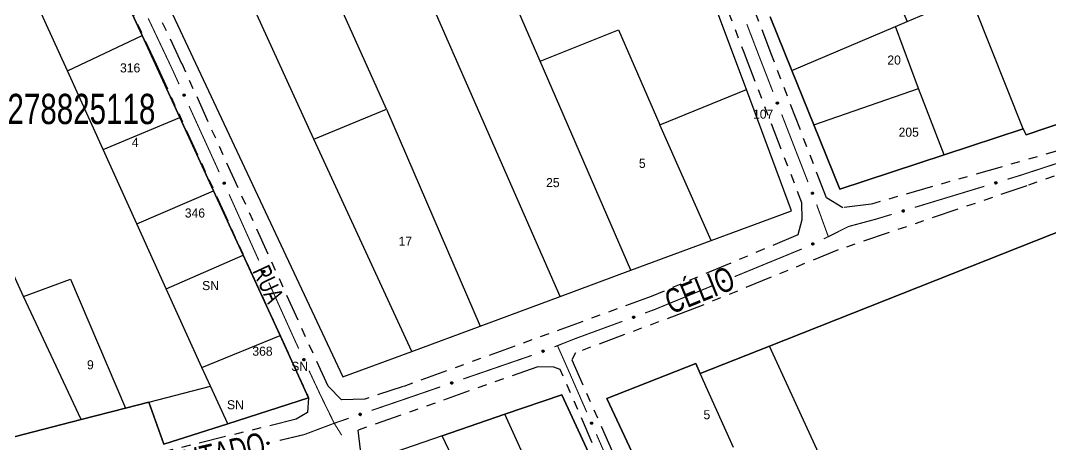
# Model space of a CAD drawing. Extents: x 204373 to 205952, y 4873300 to 4875179.
# Drawn here: x 204728.3 to 204898.6, y 4874352.7 to 4874422.8 of the extents above; entities that cross this region are included whole.
import ezdxf
from ezdxf.enums import TextEntityAlignment as Align

# ---------------------------------------------------------------- set-up
doc = ezdxf.new("R2010")
doc.units = 0
doc.header["$LTSCALE"] = 1.5
doc.header["$MEASUREMENT"] = 0
doc.linetypes.add('TRACO_25', pattern=[8, 3, -1, 1, -1, 1, -1])
for name, color, linetype in [('CD_MALHA_LOTES', 7, 'CONTINUOUS'), ('CD_TXT_QUADRA', 255, 'CONTINUOUS'), ('RU-QUADRA', 220, 'CONTINUOUS'), ('SV-EIXO-RUA-N-PAV', 6, 'CONTINUOUS'), ('SV-RUA-NAO-PAV', 7, 'CONTINUOUS'), ('SV-TXT-RUA-N-PAV', 7, 'CONTINUOUS'), ('SV-TXT-RUA-PAV', 7, 'CONTINUOUS'), ('Th_NmrPort', 1, 'CONTINUOUS')]:
    doc.layers.add(name, color=color, linetype=linetype)
doc.styles.add('ARIAL', font='ARIAL.SHX')

msp = doc.modelspace()

# ---------------------------------------------------------------- linework, layer by layer
at = {"layer": 'CD_MALHA_LOTES', "linetype": 'Continuous', "flags": 128}
for points in [[(204740.129877, 4874452.119705), (204781.561484, 4874363.86872)], [(204776.782794, 4874403.150688), (204754.425269, 4874452.119473)], [(204788.786408, 4874408.100045), (204769.025686, 4874452.119236)], [(204817.540698, 4874377.160938), (204787.165067, 4874446.358008)], [(204848.335052, 4874411.362399), (204837.641045, 4874439.892407)], [(204743.500832, 4874430.970387), (204748.41312, 4874420.28186)], [(204871.195434, 4874431.138208), (204874.895635, 4874422.609763)], [(204814.20862, 4874416.055558), (204808.807427, 4874428.508168)], [(204874.895635, 4874422.609763), (204885.401565, 4874427.063143)], [(204728.783272, 4874377.177475), (204706.063629, 4874426.941995)], [(204736.032245, 4874414.440267), (204731.155675, 4874425.188142)], [(204894.089378, 4874404.876676), (204886.080742, 4874424.912414)], [(204855.83997, 4874414.535802), (204852.25956, 4874423.382057)], [(204872.99429, 4874421.803797), (204874.895635, 4874422.609763)], [(204736.032245, 4874414.440267), (204748.41312, 4874420.28186)], [(204748.41312, 4874420.28186), (204754.628625, 4874406.757695)], [(204814.20862, 4874416.055558), (204827.186594, 4874421.212998)], [(204827.186594, 4874421.212998), (204834.013294, 4874405.540033)], [(204855.83997, 4874414.535802), (204872.99429, 4874421.803797)], [(204876.798649, 4874411.555255), (204872.99429, 4874421.803797)], [(204829.185018, 4874381.501657), (204814.20862, 4874416.055558)], [(204741.924369, 4874401.454129), (204736.032245, 4874414.440267)], [(204859.482713, 4874405.535538), (204855.83997, 4874414.535802)], [(204834.013294, 4874405.540033), (204848.335052, 4874411.362399)], [(204842.516732, 4874386.437815), (204855.7734, 4874391.346186), (204848.335052, 4874411.362399)], [(204859.482713, 4874405.535538), (204876.798649, 4874411.555255)], [(204881.02336, 4874400.582336), (204876.798649, 4874411.555255)], [(204911.836672, 4874409.740351), (204894.570462, 4874403.857909)], [(204741.924369, 4874401.454129), (204754.628625, 4874406.757695)], [(204754.628625, 4874406.757695), (204760.202372, 4874394.629917)], [(204776.782794, 4874403.150688), (204788.786408, 4874408.100045)], [(204788.786408, 4874408.100045), (204804.293952, 4874372.285571)], [(204842.516732, 4874386.437815), (204834.013294, 4874405.540033)], [(204863.781079, 4874394.915405), (204859.482713, 4874405.535538)], [(204894.089378, 4874404.876676), (204881.02336, 4874400.582336)], [(204894.570462, 4874403.857909), (204894.089378, 4874404.876676)], [(204792.969872, 4874368.092753), (204776.782794, 4874403.150688)], [(204747.506498, 4874389.151213), (204741.924369, 4874401.454129)], [(204881.02336, 4874400.582336), (204863.781079, 4874394.915405)], [(204747.506498, 4874389.151213), (204760.202372, 4874394.629917)], [(204760.202372, 4874394.629917), (204765.088119, 4874383.999138)], [(204852.154357, 4874368.965647), (204909.930674, 4874391.818967)], [(204752.369539, 4874378.433155), (204747.506498, 4874389.151213)], [(204829.185018, 4874381.501657), (204842.516732, 4874386.437815)], [(204752.369539, 4874378.433155), (204765.088119, 4874383.999138)], [(204765.088119, 4874383.999138), (204771.190551, 4874370.721007)], [(204817.540698, 4874377.160938), (204829.185018, 4874381.501657)], [(204728.783272, 4874377.177475), (204736.551226, 4874380.002186)], [(204736.551226, 4874380.002186), (204745.608308, 4874358.702531)], [(204758.263029, 4874365.444006), (204752.369539, 4874378.433155)], [(204738.274321, 4874356.814539), (204728.783272, 4874377.177475)], [(204804.293952, 4874372.285571), (204817.540698, 4874377.160938)], [(204792.969872, 4874368.092753), (204804.293952, 4874372.285571)], [(204758.263029, 4874365.444006), (204771.190551, 4874370.721007)], [(204771.190551, 4874370.721007), (204775.92418, 4874360.421219)], [(204781.561484, 4874363.86872), (204792.969872, 4874368.092753)], [(204840.69587, 4874364.433263), (204852.154357, 4874368.965647)], [(204879.034994, 4874310.424838), (204852.154357, 4874368.965647)], [(204825.246844, 4874360.331828), (204839.962938, 4874366.065802)], [(204839.962938, 4874366.065802), (204840.69587, 4874364.433263)], [(204759.67838, 4874362.324597), (204758.263029, 4874365.444006)], [(204846.19411, 4874352.186444), (204840.69587, 4874364.433263)], [(204749.479307, 4874359.699045), (204759.67838, 4874362.324597)], [(204762.534836, 4874356.125549), (204759.67838, 4874362.324597)], [(204808.360594, 4874357.7035), (204817.772564, 4874360.935688)], [(204817.772564, 4874360.935688), (204827.356145, 4874340.310845)], [(204749.479307, 4874359.699045), (204745.608308, 4874358.702531)], [(204751.96944, 4874352.73588), (204749.479307, 4874359.699045)], [(204775.92418, 4874360.421219), (204762.534836, 4874356.125549)], [(204832.279697, 4874345.247345), (204825.246844, 4874360.331828)], [(204745.608308, 4874358.702531), (204738.274321, 4874356.814539)], [(204798.013199, 4874354.150075), (204808.360594, 4874357.7035)], [(204818.161838, 4874336.106426), (204808.360594, 4874357.7035)], [(204738.274321, 4874356.814539), (204725.724722, 4874353.583889)], [(204762.534836, 4874356.125549), (204751.96944, 4874352.73588)], [(204798.013199, 4874354.150075), (204786.966645, 4874350.356549)], [(204802.926351, 4874343.860157), (204798.013199, 4874354.150075)]]:
    msp.add_lwpolyline(points, dxfattribs=at)
at = {"layer": 'RU-QUADRA', "linetype": 'Continuous', "flags": 128}
for points in [[(204740.129877, 4874452.119705), (204781.561484, 4874363.86872), (204792.969872, 4874368.092753), (204804.293952, 4874372.285571), (204817.531147, 4874377.186732), (204829.185018, 4874381.501657), (204842.516732, 4874386.437815), (204855.7734, 4874391.346186), (204848.335052, 4874411.362399), (204837.641045, 4874439.892407)], [(204725.724722, 4874353.583889), (204738.274321, 4874356.814539), (204745.608308, 4874358.702531), (204749.479307, 4874359.699045), (204751.96944, 4874352.73588), (204762.534836, 4874356.125549), (204775.92418, 4874360.421219), (204771.190551, 4874370.721007), (204765.088119, 4874383.999138), (204760.202372, 4874394.629917), (204754.628625, 4874406.757695), (204748.41312, 4874420.28186), (204743.500832, 4874430.970387)], [(204852.25956, 4874423.382057), (204855.83997, 4874414.535802), (204859.482713, 4874405.535538), (204863.781079, 4874394.915405), (204881.02336, 4874400.582336), (204894.089378, 4874404.876676), (204894.570462, 4874403.857909), (204911.836672, 4874409.740351), (204918.13839, 4874411.88729), (204929.960509, 4874415.914979), (204953.545714, 4874423.950246)], [(204909.930674, 4874391.818967), (204852.154357, 4874368.965647), (204840.69587, 4874364.433263), (204839.962938, 4874366.065802), (204825.246844, 4874360.331828), (204832.279697, 4874345.247345), (204838.136407, 4874332.685522), (204847.146571, 4874313.359984), (204854.540682, 4874297.500652), (204856.899704, 4874292.485331), (204861.153869, 4874283.316293), (204863.683701, 4874277.890159), (204865.237142, 4874274.558245), (204872.744639, 4874258.455716), (204881.989982, 4874238.625752), (204887.752988, 4874251.036678), (204892.048676, 4874260.287663), (204899.258191, 4874275.81372)], [(204877.920622, 4874231.490946), (204866.926493, 4874255.151429), (204862.119293, 4874265.497013), (204857.489181, 4874275.461485), (204853.200532, 4874284.691095), (204848.782054, 4874294.20011), (204844.669593, 4874303.050543), (204840.54853, 4874311.919491), (204836.044653, 4874321.612293), (204832.142927, 4874330.009203), (204827.356145, 4874340.310845), (204817.772564, 4874360.935688), (204808.360594, 4874357.7035), (204798.013199, 4874354.150075), (204786.966645, 4874350.356549), (204792.219738, 4874339.039263), (204797.192421, 4874328.326094), (204801.338304, 4874319.317756), (204809.362817, 4874302.106142), (204816.283763, 4874287.195629), (204819.741048, 4874279.747238), (204826.446927, 4874265.300066), (204833.608782, 4874249.870536), (204851.173366, 4874212.029323)]]:
    msp.add_lwpolyline(points, dxfattribs=at)
at = {"layer": 'SV-EIXO-RUA-N-PAV', "const_width": 0.18}
for points in [[(204749.390577, 4874423.125656), (204753.242615, 4874414.991665)], [(204848.386222, 4874422.192154), (204850.174752, 4874417.522983)], [(204850.174752, 4874417.522983), (204850.359373, 4874417.041007)], [(204850.359373, 4874417.041007), (204852.706732, 4874410.996958)], [(204753.242615, 4874414.991665), (204753.275155, 4874414.922954)], [(204753.275155, 4874414.922954), (204754.489064, 4874412.262871)], [(204756.149695, 4874408.623873), (204760.716427, 4874398.616628)], [(204854.154853, 4874407.268292), (204856.327034, 4874401.675294)], [(204856.327034, 4874401.675294), (204856.629432, 4874400.896672)], [(204856.629432, 4874400.896672), (204858.505891, 4874396.084894)], [(204893.5471, 4874397.162304), (204901.964594, 4874399.910874)], [(204760.716427, 4874398.616628), (204760.748251, 4874398.546892)], [(204760.748251, 4874398.546892), (204761.126445, 4874397.704551)], [(204891.494232, 4874396.539979), (204893.408218, 4874397.120203)], [(204893.408218, 4874397.120203), (204893.5471, 4874397.162304)], [(204876.182349, 4874391.898187), (204887.666262, 4874395.379531)], [(204762.764806, 4874394.055473), (204767.270301, 4874384.020508)], [(204859.938579, 4874392.350481), (204861.646395, 4874387.651187)], [(204865.233183, 4874388.738329), (204869.480706, 4874389.876841)], [(204869.480706, 4874389.876841), (204869.77277, 4874389.955126)], [(204869.77277, 4874389.955126), (204872.354378, 4874390.737739)], [(204861.863593, 4874387.053534), (204864.694255, 4874388.468865)], [(204864.694255, 4874388.468865), (204865.233183, 4874388.738329)], [(204861.106727, 4874386.70033), (204861.863593, 4874387.053534)], [(204861.646395, 4874387.651187), (204861.863593, 4874387.053534)], [(204846.37972, 4874380.454182), (204857.478492, 4874385.016775)], [(204767.270301, 4874384.020508), (204767.277093, 4874384.005381)], [(204767.277093, 4874384.005381), (204767.682126, 4874383.109245)], [(204769.329576, 4874379.464262), (204773.448202, 4874370.351802)], [(204833.175278, 4874375.02597), (204842.680129, 4874378.933318)], [(204831.557205, 4874374.432868), (204832.496117, 4874374.777025)], [(204832.496117, 4874374.777025), (204833.175278, 4874375.02597)], [(204820.024516, 4874370.205584), (204827.801555, 4874373.056242)], [(204773.448202, 4874370.351802), (204773.751977, 4874369.679699)], [(204773.751977, 4874369.679699), (204774.286991, 4874368.536238)], [(204816.566368, 4874368.843013), (204817.076125, 4874369.035587)], [(204817.076125, 4874369.035587), (204819.3581, 4874369.941133)], [(204817.076125, 4874369.035587), (204818.295607, 4874366.294627)], [(204819.3581, 4874369.941133), (204820.024516, 4874370.205584)], [(204801.476303, 4874363.528214), (204812.824048, 4874367.430606)], [(204818.295607, 4874366.294627), (204818.698245, 4874365.389643)], [(204775.982171, 4874364.913206), (204777.677351, 4874361.290173)], [(204818.698245, 4874365.389643), (204821.909918, 4874358.052269)], [(204792.178599, 4874360.330813), (204797.693721, 4874362.227416)], [(204777.677351, 4874361.290173), (204777.879716, 4874360.857668)], [(204777.879716, 4874360.857668), (204779.86626, 4874356.794837)], [(204786.342533, 4874358.33506), (204792.019754, 4874360.276493)], [(204792.019754, 4874360.276493), (204792.178599, 4874360.330813)], [(204775.190249, 4874354.340431), (204779.725567, 4874356.051872)], [(204779.725567, 4874356.051872), (204780.151034, 4874356.212425)], [(204779.86626, 4874356.794837), (204780.151034, 4874356.212425)], [(204780.151034, 4874356.212425), (204782.558041, 4874357.039834)], [(204780.151034, 4874356.212425), (204781.39975, 4874354.219645)], [(204771.149077, 4874353.385295), (204775.041826, 4874354.305351)], [(204775.041826, 4874354.305351), (204775.190249, 4874354.340431)], [(204823.513852, 4874354.387928), (204825.51877, 4874349.807502)]]:
    msp.add_lwpolyline(points, dxfattribs=at)
at = {"layer": 'SV-EIXO-RUA-N-PAV'}
for points in [[(204755.359875, 4874410.619786), (204755.405933, 4874410.603332), (204755.442152, 4874410.579773), (204755.466706, 4874410.551428), (204755.481872, 4874410.520723), (204755.49385, 4874410.487563), (204755.49855, 4874410.451467), (204755.494892, 4874410.410248), (204755.478711, 4874410.36393), (204755.452138, 4874410.328413), (204755.425637, 4874410.302854), (204755.39453, 4874410.285196), (204755.362122, 4874410.2741), (204755.324465, 4874410.270458), (204755.28273, 4874410.274573), (204755.23655, 4874410.291971), (204755.201199, 4874410.315311), (204755.17817, 4874410.343351), (204755.160616, 4874410.374736), (204755.148794, 4874410.408736), (204755.144384, 4874410.444196), (204755.148603, 4874410.486209), (204755.166379, 4874410.531562), (204755.189256, 4874410.567086), (204755.216965, 4874410.590503), (204755.248252, 4874410.607089), (204755.281365, 4874410.619507), (204755.317454, 4874410.625742), (204755.359875, 4874410.619786)], [(204853.481389, 4874409.306412), (204853.526422, 4874409.28733), (204853.561223, 4874409.261723), (204853.584102, 4874409.23201), (204853.597473, 4874409.200482), (204853.60752, 4874409.166687), (204853.610131, 4874409.130379), (204853.604104, 4874409.08944), (204853.58528, 4874409.044132), (204853.556704, 4874409.010205), (204853.528774, 4874408.986216), (204853.496701, 4874408.970381), (204853.463707, 4874408.961171), (204853.425903, 4874408.959706), (204853.384475, 4874408.966219), (204853.339374, 4874408.98625), (204853.305428, 4874409.011589), (204853.284053, 4874409.04091), (204853.268337, 4874409.073254), (204853.258494, 4874409.10788), (204853.256136, 4874409.143535), (204853.262769, 4874409.185235), (204853.283129, 4874409.229488), (204853.308016, 4874409.263633), (204853.337028, 4874409.285414), (204853.36922, 4874409.30017), (204853.402994, 4874409.310658), (204853.439382, 4874409.314803), (204853.481389, 4874409.306412)], [(204761.987198, 4874396.056176), (204762.033155, 4874396.039441), (204762.06923, 4874396.01566), (204762.093609, 4874395.987166), (204762.108587, 4874395.956369), (204762.120362, 4874395.923137), (204762.124842, 4874395.887012), (204762.120932, 4874395.845817), (204762.104468, 4874395.799599), (204762.077678, 4874395.764244), (204762.051022, 4874395.738848), (204762.019808, 4874395.721381), (204761.987333, 4874395.710483), (204761.949655, 4874395.707071), (204761.907946, 4874395.711441), (204761.861872, 4874395.729121), (204761.826665, 4874395.752677), (204761.803807, 4874395.780857), (204761.786446, 4874395.812348), (204761.774831, 4874395.84642), (204761.770639, 4874395.881906), (204761.775114, 4874395.923893), (204761.793166, 4874395.969136), (204761.81626, 4874396.004519), (204761.844111, 4874396.027766), (204761.8755, 4874396.044161), (204761.908688, 4874396.056376), (204761.944814, 4874396.062391), (204761.987198, 4874396.056176)], [(204889.41081, 4874396.023418), (204889.43326, 4874396.066869), (204889.461439, 4874396.099623), (204889.492805, 4874396.120177), (204889.525259, 4874396.131112), (204889.55972, 4874396.13856), (204889.596121, 4874396.138404), (204889.636483, 4874396.129281), (204889.680229, 4874396.107067), (204889.711885, 4874396.075994), (204889.733681, 4874396.046322), (204889.747032, 4874396.013138), (204889.753707, 4874395.979539), (204889.752294, 4874395.941733), (204889.74265, 4874395.90092), (204889.719248, 4874395.857472), (204889.691401, 4874395.825551), (204889.66054, 4874395.806467), (204889.627095, 4874395.793256), (204889.591821, 4874395.786074), (204889.55609, 4874395.786433), (204889.515015, 4874395.796218), (204889.472438, 4874395.819883), (204889.440283, 4874395.847294), (204889.420771, 4874395.877878), (204889.408506, 4874395.911099), (204889.400616, 4874395.945572), (204889.399249, 4874395.98217), (204889.41081, 4874396.023418)], [(204859.282892, 4874394.395424), (204859.327952, 4874394.376405), (204859.362789, 4874394.350846), (204859.385709, 4874394.321165), (204859.399123, 4874394.289655), (204859.409217, 4874394.255874), (204859.411879, 4874394.21957), (204859.405908, 4874394.178623), (204859.387147, 4874394.133288), (204859.358618, 4874394.099322), (204859.330721, 4874394.075295), (204859.29867, 4874394.059415), (204859.265689, 4874394.050159), (204859.227888, 4874394.048642), (204859.18645, 4874394.055098), (204859.141321, 4874394.075066), (204859.10734, 4874394.100358), (204859.085924, 4874394.129649), (204859.070164, 4874394.161972), (204859.060273, 4874394.196583), (204859.057865, 4874394.232235), (204859.064441, 4874394.273944), (204859.08474, 4874394.318225), (204859.109578, 4874394.352405), (204859.138561, 4874394.374226), (204859.170732, 4874394.389026), (204859.204491, 4874394.399562), (204859.240873, 4874394.403757), (204859.282892, 4874394.395424)], [(204874.098927, 4874391.381626), (204874.121376, 4874391.425078), (204874.149556, 4874391.457832), (204874.180922, 4874391.478385), (204874.213375, 4874391.489321), (204874.247837, 4874391.496769), (204874.284238, 4874391.496612), (204874.3246, 4874391.48749), (204874.368346, 4874391.465275), (204874.400002, 4874391.434203), (204874.421798, 4874391.40453), (204874.435149, 4874391.371346), (204874.441824, 4874391.337747), (204874.440411, 4874391.299942), (204874.430766, 4874391.259128), (204874.407365, 4874391.215681), (204874.379518, 4874391.183759), (204874.348657, 4874391.164675), (204874.315211, 4874391.151464), (204874.279938, 4874391.144282), (204874.244207, 4874391.144642), (204874.203132, 4874391.154426), (204874.160555, 4874391.178092), (204874.1284, 4874391.205502), (204874.108888, 4874391.236087), (204874.096623, 4874391.269307), (204874.088732, 4874391.303781), (204874.087366, 4874391.340378), (204874.098927, 4874391.381626)], [(204859.117609, 4874385.893552), (204859.13367, 4874385.939748), (204859.15692, 4874385.976167), (204859.185055, 4874386.000961), (204859.215629, 4874386.016388), (204859.248686, 4874386.028647), (204859.284742, 4874386.033654), (204859.32599, 4874386.030347), (204859.372444, 4874386.014561), (204859.408186, 4874385.988291), (204859.433969, 4874385.962009), (204859.451891, 4874385.931054), (204859.463263, 4874385.898741), (204859.467225, 4874385.861117), (204859.463466, 4874385.819348), (204859.446461, 4874385.773021), (204859.423423, 4874385.737474), (204859.39558, 4874385.714206), (204859.364346, 4874385.696386), (204859.330447, 4874385.684275), (204859.295026, 4874385.679564), (204859.252979, 4874385.683425), (204859.207476, 4874385.700814), (204859.171759, 4874385.723387), (204859.148107, 4874385.750896), (204859.131255, 4874385.782041), (204859.118556, 4874385.815048), (204859.112014, 4874385.851082), (204859.117609, 4874385.893552)], [(204768.546984, 4874381.46302), (204768.592982, 4874381.4464), (204768.629116, 4874381.422709), (204768.653567, 4874381.394276), (204768.668622, 4874381.363517), (204768.68048, 4874381.330313), (204768.685049, 4874381.2942), (204768.681242, 4874381.252995), (204768.664893, 4874381.206736), (204768.638192, 4874381.171315), (204768.611599, 4874381.145852), (204768.580428, 4874381.128307), (204768.54798, 4874381.117328), (204768.510311, 4874381.113823), (204768.468591, 4874381.118089), (204768.422474, 4874381.135653), (204768.387208, 4874381.159122), (204768.36428, 4874381.187245), (204768.34684, 4874381.218693), (204768.335141, 4874381.252736), (204768.33086, 4874381.288211), (204768.33523, 4874381.330209), (204768.35317, 4874381.375497), (204768.376175, 4874381.410937), (204768.403969, 4874381.434254), (204768.435316, 4874381.450727), (204768.468474, 4874381.463025), (204768.504585, 4874381.469129), (204768.546984, 4874381.46302)], [(204844.35518, 4874379.740934), (204844.373376, 4874379.786331), (204844.398297, 4874379.821628), (204844.427556, 4874379.845084), (204844.458816, 4874379.85907), (204844.492408, 4874379.869776), (204844.528658, 4874379.873098), (204844.569707, 4874379.867874), (204844.615375, 4874379.849941), (204844.649855, 4874379.822035), (204844.674386, 4874379.79458), (204844.690847, 4874379.762823), (204844.700701, 4874379.730016), (204844.702906, 4874379.692248), (204844.697205, 4874379.6507), (204844.678062, 4874379.605216), (204844.653392, 4874379.57078), (204844.624496, 4874379.548835), (204844.592465, 4874379.532488), (204844.558039, 4874379.521969), (204844.522437, 4874379.518913), (204844.480615, 4874379.524729), (204844.435972, 4874379.544218), (204844.401346, 4874379.568431), (204844.379001, 4874379.597012), (204844.363618, 4874379.628908), (204844.35247, 4874379.66247), (204844.347613, 4874379.69877), (204844.35518, 4874379.740934)], [(204829.506592, 4874373.798463), (204829.52653, 4874373.843123), (204829.552798, 4874373.877429), (204829.582942, 4874373.899736), (204829.61472, 4874373.912502), (204829.648701, 4874373.921901), (204829.685051, 4874373.923819), (204829.725868, 4874373.91701), (204829.770808, 4874373.897324), (204829.804183, 4874373.868105), (204829.827634, 4874373.839722), (204829.842854, 4874373.807353), (204829.851431, 4874373.774189), (204829.852174, 4874373.736364), (204829.84487, 4874373.695068), (204829.823982, 4874373.650357), (204829.797999, 4874373.616901), (204829.768275, 4874373.59609), (204829.735636, 4874373.580995), (204829.700829, 4874373.571816), (204829.665136, 4874373.570139), (204829.62357, 4874373.577568), (204829.579714, 4874373.59877), (204829.54605, 4874373.624304), (204829.524827, 4874373.653727), (204829.51069, 4874373.686195), (204829.500848, 4874373.720163), (204829.497399, 4874373.756623), (204829.506592, 4874373.798463)], [(204814.522112, 4874368.188412), (204814.541609, 4874368.233266), (204814.567537, 4874368.26783), (204814.59746, 4874368.290433), (204814.62911, 4874368.303512), (204814.662997, 4874368.313246), (204814.699327, 4874368.315522), (204814.740209, 4874368.309116), (204814.785341, 4874368.289874), (204814.819002, 4874368.260986), (204814.842732, 4874368.232836), (204814.85827, 4874368.200618), (204814.867174, 4874368.16754), (204814.868291, 4874368.129725), (204814.861394, 4874368.088358), (204814.840948, 4874368.043444), (204814.815296, 4874368.009733), (204814.785779, 4874367.98863), (204814.753291, 4874367.973214), (204814.718576, 4874367.963692), (204814.682901, 4874367.961663), (204814.641264, 4874367.968681), (204814.597201, 4874367.98945), (204814.563287, 4874368.01465), (204814.541775, 4874368.043863), (204814.527317, 4874368.07619), (204814.517141, 4874368.110059), (204814.513333, 4874368.146484), (204814.522112, 4874368.188412)], [(204775.173396, 4874366.901513), (204775.219608, 4874366.885498), (204775.256051, 4874366.862285), (204775.280873, 4874366.834175), (204775.29633, 4874366.803616), (204775.308623, 4874366.770571), (204775.313666, 4874366.734521), (204775.3104, 4874366.69327), (204775.294661, 4874366.6468), (204775.268427, 4874366.611031), (204775.24217, 4874366.585222), (204775.211233, 4874366.567269), (204775.178932, 4874366.555865), (204775.141312, 4874366.551865), (204775.09954, 4874366.555582), (204775.053196, 4874366.57254), (204775.017625, 4874366.595543), (204774.99433, 4874366.623362), (204774.976478, 4874366.654579), (204774.964332, 4874366.688465), (204774.959586, 4874366.723881), (204774.963405, 4874366.765932), (204774.980748, 4874366.811452), (204775.003286, 4874366.847192), (204775.030771, 4874366.870872), (204775.061899, 4874366.887755), (204775.094893, 4874366.900487), (204775.13092, 4874366.907065), (204775.173396, 4874366.901513)], [(204799.413343, 4874362.935187), (204799.434175, 4874362.979437), (204799.461128, 4874363.013208), (204799.491715, 4874363.034904), (204799.523743, 4874363.047028), (204799.557906, 4874363.055742), (204799.594288, 4874363.056928), (204799.634959, 4874363.049299), (204799.679495, 4874363.028713), (204799.712275, 4874362.998829), (204799.73515, 4874362.96998), (204799.749715, 4874362.937311), (204799.757624, 4874362.903981), (204799.757606, 4874362.866149), (204799.749473, 4874362.825008), (204799.727689, 4874362.780727), (204799.701038, 4874362.7478), (204799.670902, 4874362.727592), (204799.637966, 4874362.713156), (204799.602982, 4874362.704679), (204799.567262, 4874362.70372), (204799.525854, 4874362.711984), (204799.482433, 4874362.734064), (204799.44929, 4874362.76027), (204799.428663, 4874362.790114), (204799.415181, 4874362.82286), (204799.406025, 4874362.857019), (204799.403311, 4874362.893541), (204799.413343, 4874362.935187)], [(204784.278556, 4874357.745583), (204784.299465, 4874357.789797), (204784.326475, 4874357.823521), (204784.3571, 4874357.845165), (204784.389148, 4874357.857234), (204784.423327, 4874357.865889), (204784.459711, 4874357.867012), (204784.500369, 4874357.859314), (204784.544869, 4874357.838651), (204784.577597, 4874357.808711), (204784.600423, 4874357.779822), (204784.614932, 4874357.747128), (204784.622783, 4874357.713785), (204784.6227, 4874357.675953), (204784.614497, 4874357.634826), (204784.592637, 4874357.590583), (204784.565929, 4874357.557702), (204784.535758, 4874357.537545), (204784.502798, 4874357.523166), (204784.467798, 4874357.514749), (204784.432077, 4874357.513852), (204784.390683, 4874357.522187), (204784.347301, 4874357.544341), (204784.314202, 4874357.570604), (204784.293627, 4874357.600484), (204784.280202, 4874357.633253), (204784.271104, 4874357.667428), (204784.268453, 4874357.703955), (204784.278556, 4874357.745583)], [(204822.755115, 4874356.395862), (204822.800912, 4874356.378696), (204822.836761, 4874356.354577), (204822.860871, 4874356.325854), (204822.875559, 4874356.294918), (204822.88702, 4874356.261576), (204822.891159, 4874356.225411), (204822.886862, 4874356.184254), (204822.869964, 4874356.138193), (204822.842843, 4874356.103092), (204822.815948, 4874356.077948), (204822.784571, 4874356.060775), (204822.751995, 4874356.050184), (204822.714286, 4874356.047127), (204822.67262, 4874356.051889), (204822.626715, 4874356.070002), (204822.591731, 4874356.093888), (204822.56914, 4874356.122282), (204822.552076, 4874356.153936), (204822.540782, 4874356.188116), (204822.536924, 4874356.223639), (204822.541794, 4874356.265582), (204822.560272, 4874356.310653), (204822.583698, 4874356.345817), (204822.611767, 4874356.368801), (204822.643308, 4874356.3849), (204822.67661, 4874356.396802), (204822.712791, 4874356.402476), (204822.755115, 4874356.395862)], [(204769.037554, 4874352.999347), (204769.062664, 4874353.041318), (204769.092826, 4874353.072255), (204769.12541, 4874353.090818), (204769.158481, 4874353.099713), (204769.193339, 4874353.105003), (204769.22966, 4874353.102582), (204769.269376, 4874353.090966), (204769.311656, 4874353.066073), (204769.341317, 4874353.033092), (204769.361225, 4874353.00212), (204769.372486, 4874352.96817), (204769.377057, 4874352.934221), (204769.373295, 4874352.896577), (204769.36113, 4874352.856442), (204769.335071, 4874352.814535), (204769.305292, 4874352.784407), (204769.273304, 4874352.76728), (204769.239101, 4874352.756176), (204769.203449, 4874352.751202), (204769.16781, 4874352.753783), (204769.127423, 4874352.766104), (204769.086401, 4874352.792373), (204769.056013, 4874352.821731), (204769.038442, 4874352.85347), (204769.028267, 4874352.887389), (204769.022537, 4874352.922287), (204769.02345, 4874352.958898), (204769.037554, 4874352.999347)]]:
    msp.add_lwpolyline(points, close=True, dxfattribs=at)
for points in [[(204755.144384, 4874410.444196), (204755.23655, 4874410.291971)], [(204755.148603, 4874410.486209), (204755.28273, 4874410.274573)], [(204755.148794, 4874410.408736), (204755.201199, 4874410.315311)], [(204755.148969, 4874410.422782), (204755.215766, 4874410.309275)], [(204755.150945, 4874410.461181), (204755.255997, 4874410.290137)], [(204755.160477, 4874410.506028), (204755.301869, 4874410.275073)], [(204755.166379, 4874410.531562), (204755.324465, 4874410.270458)], [(204755.177807, 4874410.546934), (204755.340376, 4874410.276146)], [(204755.189256, 4874410.567086), (204755.362122, 4874410.2741)], [(204755.203851, 4874410.575317), (204755.376617, 4874410.282186)], [(204755.216965, 4874410.590503), (204755.39453, 4874410.285196)], [(204755.233294, 4874410.596253), (204755.406976, 4874410.29454)], [(204755.248252, 4874410.607089), (204755.425637, 4874410.302854)], [(204755.267378, 4874410.610307), (204755.438444, 4874410.320899)], [(204755.281365, 4874410.619507), (204755.452138, 4874410.328413)], [(204755.301245, 4874410.618262), (204755.463922, 4874410.350525)], [(204755.317454, 4874410.625742), (204755.478711, 4874410.36393)], [(204755.337378, 4874410.621252), (204755.483627, 4874410.389514)], [(204755.359875, 4874410.619786), (204755.494892, 4874410.410248)], [(204755.384599, 4874410.609804), (204755.493267, 4874410.43741)], [(204755.405933, 4874410.603332), (204755.49855, 4874410.451467)], [(204755.426638, 4874410.589991), (204755.491627, 4874410.477159)], [(204755.442152, 4874410.579773), (204755.49385, 4874410.487563)], [(204853.256136, 4874409.143535), (204853.339374, 4874408.98625)], [(204853.258494, 4874409.10788), (204853.305428, 4874409.011589)], [(204853.259478, 4874409.121892), (204853.319622, 4874409.004723)], [(204853.262769, 4874409.185235), (204853.384475, 4874408.966219)], [(204853.263664, 4874409.160113), (204853.358683, 4874408.983298)], [(204853.275765, 4874409.204336), (204853.40361, 4874408.965615)], [(204853.283129, 4874409.229488), (204853.425903, 4874408.959706)], [(204853.295424, 4874409.244175), (204853.442115, 4874408.964467)], [(204853.308016, 4874409.263633), (204853.463707, 4874408.961171)], [(204853.323061, 4874409.27101), (204853.478644, 4874408.968408)], [(204853.337028, 4874409.285414), (204853.496701, 4874408.970381)], [(204853.353662, 4874409.290214), (204853.509665, 4874408.978992)], [(204853.36922, 4874409.30017), (204853.528774, 4874408.986216)], [(204853.388499, 4874409.30228), (204853.5426, 4874409.003493)], [(204853.402994, 4874409.310658), (204853.556704, 4874409.010205)], [(204853.422768, 4874409.30827), (204853.569743, 4874409.031601)], [(204853.439382, 4874409.314803), (204853.58528, 4874409.044132)], [(204853.459013, 4874409.309172), (204853.591662, 4874409.06939)], [(204853.481389, 4874409.306412), (204853.604104, 4874409.08944)], [(204853.505496, 4874409.295021), (204853.604047, 4874409.116651)], [(204853.526422, 4874409.28733), (204853.610131, 4874409.130379)], [(204853.546323, 4874409.272818), (204853.604701, 4874409.156428)], [(204853.561223, 4874409.261723), (204853.60752, 4874409.166687)], [(204761.770639, 4874395.881906), (204761.861872, 4874395.729121)], [(204761.774831, 4874395.84642), (204761.826665, 4874395.752677)], [(204761.775092, 4874395.860464), (204761.841194, 4874395.746551)], [(204761.775114, 4874395.923893), (204761.907946, 4874395.711441)], [(204761.777302, 4874395.89885), (204761.881308, 4874395.727168)], [(204761.787108, 4874395.943638), (204761.927086, 4874395.711823)], [(204761.793166, 4874395.969136), (204761.949655, 4874395.707071)], [(204761.804688, 4874395.984437), (204761.965599, 4874395.712662)], [(204761.81626, 4874396.004519), (204761.987333, 4874395.710483)], [(204761.830905, 4874396.012662), (204762.001877, 4874395.718479)], [(204761.844111, 4874396.027766), (204762.019808, 4874395.721381)], [(204761.860476, 4874396.033417), (204762.032311, 4874395.730648)], [(204761.8755, 4874396.044161), (204762.051022, 4874395.738848)], [(204761.894645, 4874396.047262), (204762.063939, 4874395.756815)], [(204761.908688, 4874396.056376), (204762.077678, 4874395.764244)], [(204761.92856, 4874396.055011), (204762.089598, 4874395.786284)], [(204761.944814, 4874396.062391), (204762.104468, 4874395.799599)], [(204761.96471, 4874396.05778), (204762.10954, 4874395.825152)], [(204761.987198, 4874396.056176), (204762.120932, 4874395.845817)], [(204762.011861, 4874396.046043), (204762.119473, 4874395.872989)], [(204762.033155, 4874396.039441), (204762.124842, 4874395.887012)], [(204762.053778, 4874396.025973), (204762.118076, 4874395.912746)], [(204762.06923, 4874396.01566), (204762.120362, 4874395.923137)], [(204889.399249, 4874395.98217), (204889.680229, 4874396.107067)], [(204889.400616, 4874395.945572), (204889.711885, 4874396.075994)], [(204889.4045, 4874395.965108), (204889.691543, 4874396.090623)], [(204889.406356, 4874396.001317), (204889.655529, 4874396.115351)], [(204889.407867, 4874395.930483), (204889.717505, 4874396.061421)], [(204889.408506, 4874395.911099), (204889.733681, 4874396.046322)], [(204889.41081, 4874396.023418), (204889.636483, 4874396.129281)], [(204889.41725, 4874395.894829), (204889.739432, 4874396.026719)], [(204889.420771, 4874395.877878), (204889.747032, 4874396.013138)], [(204889.424, 4874396.046589), (204889.609347, 4874396.131294)], [(204889.43326, 4874396.066869), (204889.596121, 4874396.138404)], [(204889.434072, 4874395.862857), (204889.747627, 4874395.994983)], [(204889.440283, 4874395.847294), (204889.753707, 4874395.979539)], [(204889.449243, 4874396.08561), (204889.569735, 4874396.13497)], [(204889.458728, 4874395.833259), (204889.748779, 4874395.95826)], [(204889.461439, 4874396.099623), (204889.55972, 4874396.13856)], [(204889.472438, 4874395.819883), (204889.752294, 4874395.941733)], [(204889.496958, 4874395.810628), (204889.744707, 4874395.919954)], [(204889.515015, 4874395.796218), (204889.74265, 4874395.90092)], [(204889.540132, 4874395.7952), (204889.723659, 4874395.876501)], [(204889.55609, 4874395.786433), (204889.719248, 4874395.857472)], [(204889.577925, 4874395.788121), (204889.699326, 4874395.839182)], [(204889.591821, 4874395.786074), (204889.691401, 4874395.825551)], [(204859.057865, 4874394.232235), (204859.141321, 4874394.075066)], [(204859.060273, 4874394.196583), (204859.10734, 4874394.100358)], [(204859.061238, 4874394.210596), (204859.121544, 4874394.093512)], [(204859.064441, 4874394.273944), (204859.18645, 4874394.055098)], [(204859.06537, 4874394.248823), (204859.160635, 4874394.072141)], [(204859.07741, 4874394.293063), (204859.205586, 4874394.05452)], [(204859.08474, 4874394.318225), (204859.227888, 4874394.048642)], [(204859.097014, 4874394.332929), (204859.244093, 4874394.053426)], [(204859.109578, 4874394.352405), (204859.265689, 4874394.050159)], [(204859.124614, 4874394.359803), (204859.280616, 4874394.057417)], [(204859.138561, 4874394.374226), (204859.29867, 4874394.059415)], [(204859.155188, 4874394.379049), (204859.311623, 4874394.068044)], [(204859.170732, 4874394.389026), (204859.330721, 4874394.075295)], [(204859.190009, 4874394.391164), (204859.344523, 4874394.092591)], [(204859.204491, 4874394.399562), (204859.358618, 4874394.099322)], [(204859.224269, 4874394.397201), (204859.371627, 4874394.120736)], [(204859.240873, 4874394.403757), (204859.387147, 4874394.133288)], [(204859.260513, 4874394.398154), (204859.393494, 4874394.158556)], [(204859.282892, 4874394.395424), (204859.405908, 4874394.178623)], [(204859.307016, 4874394.384067), (204859.405814, 4874394.205834)], [(204859.327952, 4874394.376405), (204859.411879, 4874394.21957)], [(204859.347873, 4874394.361921), (204859.406412, 4874394.245611)], [(204859.362789, 4874394.350846), (204859.409217, 4874394.255874)], [(204874.087366, 4874391.340378), (204874.368346, 4874391.465275)], [(204874.088732, 4874391.303781), (204874.400002, 4874391.434203)], [(204874.092617, 4874391.323316), (204874.379659, 4874391.448831)], [(204874.094473, 4874391.359525), (204874.343646, 4874391.47356)], [(204874.095984, 4874391.288691), (204874.405622, 4874391.41963)], [(204874.096623, 4874391.269307), (204874.421798, 4874391.40453)], [(204874.098927, 4874391.381626), (204874.3246, 4874391.48749)], [(204874.105367, 4874391.253038), (204874.427549, 4874391.384927)], [(204874.108888, 4874391.236087), (204874.435149, 4874391.371346)], [(204874.112117, 4874391.404798), (204874.297464, 4874391.489502)], [(204874.121376, 4874391.425078), (204874.284238, 4874391.496612)], [(204874.122188, 4874391.221065), (204874.435744, 4874391.353191)], [(204874.1284, 4874391.205502), (204874.441824, 4874391.337747)], [(204874.13736, 4874391.443818), (204874.257852, 4874391.493178)], [(204874.146845, 4874391.191468), (204874.436895, 4874391.316468)], [(204874.149556, 4874391.457832), (204874.247837, 4874391.496769)], [(204874.160555, 4874391.178092), (204874.440411, 4874391.299942)], [(204874.185074, 4874391.168837), (204874.432824, 4874391.278162)], [(204874.203132, 4874391.154426), (204874.430766, 4874391.259128)], [(204874.228249, 4874391.153408), (204874.411776, 4874391.23471)], [(204874.244207, 4874391.144642), (204874.407365, 4874391.215681)], [(204874.266041, 4874391.146329), (204874.387443, 4874391.19739)], [(204874.279938, 4874391.144282), (204874.379518, 4874391.183759)], [(204859.112014, 4874385.851082), (204859.372444, 4874386.014561)], [(204859.116334, 4874385.871043), (204859.346819, 4874386.019259)], [(204859.117609, 4874385.893552), (204859.32599, 4874386.030347)], [(204859.118556, 4874385.815048), (204859.408186, 4874385.988291)], [(204859.119631, 4874385.834937), (204859.385975, 4874385.999887)], [(204859.12738, 4874385.91836), (204859.298842, 4874386.028491)], [(204859.127875, 4874385.801139), (204859.415816, 4874385.974662)], [(204859.131255, 4874385.782041), (204859.433969, 4874385.962009)], [(204859.13367, 4874385.939748), (204859.284742, 4874386.033654)], [(204859.142218, 4874385.767176), (204859.442442, 4874385.94342)], [(204859.146834, 4874385.960566), (204859.259109, 4874386.026513)], [(204859.148107, 4874385.750896), (204859.451891, 4874385.931054)], [(204859.15692, 4874385.976167), (204859.248686, 4874386.028647)], [(204859.163404, 4874385.737912), (204859.455054, 4874385.913167)], [(204859.171759, 4874385.723387), (204859.463263, 4874385.898741)], [(204859.192008, 4874385.71211), (204859.461402, 4874385.876978)], [(204859.207476, 4874385.700814), (204859.467225, 4874385.861117)], [(204859.23306, 4874385.695129), (204859.462803, 4874385.838482)], [(204859.252979, 4874385.683425), (204859.463466, 4874385.819348)], [(204859.277987, 4874385.685979), (204859.44813, 4874385.792483)], [(204859.295026, 4874385.679564), (204859.446461, 4874385.773021)], [(204859.316401, 4874385.68433), (204859.429335, 4874385.752091)], [(204859.330447, 4874385.684275), (204859.423423, 4874385.737474)], [(204768.33086, 4874381.288211), (204768.422474, 4874381.135653)], [(204768.335141, 4874381.252736), (204768.387208, 4874381.159122)], [(204768.33523, 4874381.330209), (204768.468591, 4874381.118089)], [(204768.335367, 4874381.266781), (204768.401752, 4874381.153033)], [(204768.337481, 4874381.305172), (204768.441914, 4874381.133749)], [(204768.347176, 4874381.349984), (204768.487731, 4874381.118519)], [(204768.35317, 4874381.375497), (204768.510311, 4874381.113823)], [(204768.364654, 4874381.390827), (204768.526242, 4874381.119453)], [(204768.376175, 4874381.410937), (204768.54798, 4874381.117328)], [(204768.390801, 4874381.419116), (204768.562504, 4874381.125361)], [(204768.403969, 4874381.434254), (204768.580428, 4874381.128307)], [(204768.420319, 4874381.439945), (204768.592908, 4874381.137606)], [(204768.435316, 4874381.450727), (204768.611599, 4874381.145852)], [(204768.454454, 4874381.453876), (204768.624471, 4874381.163851)], [(204768.468474, 4874381.463025), (204768.638192, 4874381.171315)], [(204768.488349, 4874381.461709), (204768.650056, 4874381.193384)], [(204768.504585, 4874381.469129), (204768.664893, 4874381.206736)], [(204768.524492, 4874381.464568), (204768.669902, 4874381.232302)], [(204768.546984, 4874381.46302), (204768.681242, 4874381.252995)], [(204768.571672, 4874381.452949), (204768.679716, 4874381.280163)], [(204768.592982, 4874381.4464), (204768.685049, 4874381.2942)], [(204768.613639, 4874381.432984), (204768.678219, 4874381.319917)], [(204768.629116, 4874381.422709), (204768.68048, 4874381.330313)], [(204844.347613, 4874379.69877), (204844.615375, 4874379.849941)], [(204844.35247, 4874379.66247), (204844.649855, 4874379.822035)], [(204844.352858, 4874379.718508), (204844.589997, 4874379.855827)], [(204844.35447, 4874379.682288), (204844.628208, 4874379.834652)], [(204844.35518, 4874379.740934), (204844.569707, 4874379.867874)], [(204844.36113, 4874379.648143), (204844.656842, 4874379.808065)], [(204844.363618, 4874379.628908), (204844.674386, 4874379.79458)], [(204844.366096, 4874379.765259), (204844.542502, 4874379.867285)], [(204844.373376, 4874379.786331), (204844.528658, 4874379.873098)], [(204844.373876, 4874379.613549), (204844.681984, 4874379.775616)], [(204844.379001, 4874379.597012), (204844.690847, 4874379.762823)], [(204844.387495, 4874379.806513), (204844.50272, 4874379.867159)], [(204844.393675, 4874379.58333), (204844.693173, 4874379.744808)], [(204844.398297, 4874379.821628), (204844.492408, 4874379.869776)], [(204844.401346, 4874379.568431), (204844.700701, 4874379.730016)], [(204844.421047, 4874379.556223), (204844.697828, 4874379.708364)], [(204844.435972, 4874379.544218), (204844.702906, 4874379.692248)], [(204844.461264, 4874379.537348), (204844.697435, 4874379.669843)], [(204844.480615, 4874379.524729), (204844.697205, 4874379.6507)], [(204844.505715, 4874379.526115), (204844.680635, 4874379.624579)], [(204844.522437, 4874379.518913), (204844.678062, 4874379.605216)], [(204844.544011, 4874379.522679), (204844.659979, 4874379.585106)], [(204844.558039, 4874379.521969), (204844.653392, 4874379.57078)], [(204829.497399, 4874373.756623), (204829.770808, 4874373.897324)], [(204829.500848, 4874373.720163), (204829.804183, 4874373.868105)], [(204829.503404, 4874373.776144), (204829.745677, 4874373.904188)], [(204829.503614, 4874373.739888), (204829.78304, 4874373.881551)], [(204829.506592, 4874373.798463), (204829.725868, 4874373.91701)], [(204829.508948, 4874373.705511), (204829.810624, 4874373.853876)], [(204829.51069, 4874373.686195), (204829.827634, 4874373.839722)], [(204829.51844, 4874373.822348), (204829.698661, 4874373.917474)], [(204829.520346, 4874373.67045), (204829.834492, 4874373.820479)], [(204829.524827, 4874373.653727), (204829.842854, 4874373.807353)], [(204829.52653, 4874373.843123), (204829.685051, 4874373.923819)], [(204829.538962, 4874373.639488), (204829.844481, 4874373.789261)], [(204829.541419, 4874373.862744), (204829.658904, 4874373.918887)], [(204829.54605, 4874373.624304), (204829.851431, 4874373.774189)], [(204829.552798, 4874373.877429), (204829.648701, 4874373.921901)], [(204829.565265, 4874373.611343), (204829.847723, 4874373.752664)], [(204829.579714, 4874373.59877), (204829.852174, 4874373.736364)], [(204829.604721, 4874373.590926), (204829.84584, 4874373.714188)], [(204829.62357, 4874373.577568), (204829.84487, 4874373.695068)], [(204829.648705, 4874373.577983), (204829.827302, 4874373.669607)], [(204829.665136, 4874373.570139), (204829.823982, 4874373.650357)], [(204829.686839, 4874373.573068), (204829.805135, 4874373.630962)], [(204829.700829, 4874373.571816), (204829.797999, 4874373.616901)], [(204814.513333, 4874368.146484), (204814.785341, 4874368.289874)], [(204814.517141, 4874368.110059), (204814.819002, 4874368.260986)], [(204814.519145, 4874368.166063), (204814.760143, 4874368.29649)], [(204814.519712, 4874368.129811), (204814.797728, 4874368.274223)], [(204814.522112, 4874368.188412), (204814.740209, 4874368.309116)], [(204814.525385, 4874368.095488), (204814.825583, 4874368.246821)], [(204814.527317, 4874368.07619), (204814.842732, 4874368.232836)], [(204814.533725, 4874368.212413), (204814.712998, 4874368.309311)], [(204814.537129, 4874368.060541), (204814.849779, 4874368.213661)], [(204814.541609, 4874368.233266), (204814.699327, 4874368.315522)], [(204814.541775, 4874368.043863), (204814.85827, 4874368.200618)], [(204814.556049, 4874368.029764), (204814.860076, 4874368.182543)], [(204814.556304, 4874368.253033), (204814.673229, 4874368.310333)], [(204814.563287, 4874368.01465), (204814.867174, 4874368.16754)], [(204814.567537, 4874368.26783), (204814.662997, 4874368.313246)], [(204814.582628, 4874368.00188), (204814.863679, 4874368.14598)], [(204814.597201, 4874367.98945), (204814.868291, 4874368.129725)], [(204814.622284, 4874367.981854), (204814.862175, 4874368.107487)], [(204814.641264, 4874367.968681), (204814.861394, 4874368.088358)], [(204814.666393, 4874367.969344), (204814.844078, 4874368.062725)], [(204814.682901, 4874367.961663), (204814.840948, 4874368.043444)], [(204814.704574, 4874367.964806), (204814.822293, 4874368.023864)], [(204814.718576, 4874367.963692), (204814.815296, 4874368.009733)], [(204774.959586, 4874366.723881), (204775.053196, 4874366.57254)], [(204774.963405, 4874366.765932), (204775.09954, 4874366.555582)], [(204774.964332, 4874366.688465), (204775.017625, 4874366.595543)], [(204774.964374, 4874366.702511), (204775.032248, 4874366.589645)], [(204774.965984, 4874366.740927), (204775.072659, 4874366.570891)], [(204774.975089, 4874366.785863), (204775.118672, 4874366.556264)], [(204774.980748, 4874366.811452), (204775.141312, 4874366.551865)], [(204774.992029, 4874366.826932), (204775.157167, 4874366.557704)], [(204775.003286, 4874366.847192), (204775.178932, 4874366.555865)], [(204775.017802, 4874366.855562), (204775.193349, 4874366.564088)], [(204775.030771, 4874366.870872), (204775.211233, 4874366.567269)], [(204775.047045, 4874366.876777), (204775.22359, 4874366.57673)], [(204775.061899, 4874366.887755), (204775.24217, 4874366.585222)], [(204775.080993, 4874366.891155), (204775.254806, 4874366.603388)], [(204775.094893, 4874366.900487), (204775.268427, 4874366.611031)], [(204775.114783, 4874366.899432), (204775.28, 4874366.633254)], [(204775.13092, 4874366.907065), (204775.294661, 4874366.6468)], [(204775.150886, 4874366.902766), (204775.299333, 4874366.67243)], [(204775.173396, 4874366.901513), (204775.3104, 4874366.69327)], [(204775.198214, 4874366.891767), (204775.308517, 4874366.720415)], [(204775.219608, 4874366.885498), (204775.313666, 4874366.734521)], [(204775.240439, 4874366.872355), (204775.306499, 4874366.760147)], [(204775.256051, 4874366.862285), (204775.308623, 4874366.770571)], [(204799.403311, 4874362.893541), (204799.679495, 4874363.028713)], [(204799.406025, 4874362.857019), (204799.712275, 4874362.998829)], [(204799.409187, 4874362.876685), (204799.691407, 4874363.012697)], [(204799.409707, 4874362.912937), (204799.654506, 4874363.036081)], [(204799.413343, 4874362.935187), (204799.634959, 4874363.049299)], [(204799.413829, 4874362.842207), (204799.718428, 4874362.984473)], [(204799.415181, 4874362.82286), (204799.73515, 4874362.96998)], [(204799.424519, 4874362.806924), (204799.74162, 4874362.950603)], [(204799.42567, 4874362.958829), (204799.607767, 4874363.05031)], [(204799.428663, 4874362.790114), (204799.749715, 4874362.937311)], [(204799.434175, 4874362.979437), (204799.594288, 4874363.056928)], [(204799.442508, 4874362.775593), (204799.750979, 4874362.91919)], [(204799.44929, 4874362.76027), (204799.757624, 4874362.903981)], [(204799.449456, 4874362.998754), (204799.568046, 4874363.052523)], [(204799.461128, 4874363.013208), (204799.557906, 4874363.055742)], [(204799.46824, 4874362.746925), (204799.753484, 4874362.882535)], [(204799.482433, 4874362.734064), (204799.757606, 4874362.866149)], [(204799.507277, 4874362.725719), (204799.750827, 4874362.844105)], [(204799.525854, 4874362.711984), (204799.749473, 4874362.825008)], [(204799.550992, 4874362.711893), (204799.731396, 4874362.799906)], [(204799.567262, 4874362.70372), (204799.727689, 4874362.780727)], [(204799.589019, 4874362.706212), (204799.708456, 4874362.761715)], [(204799.602982, 4874362.704679), (204799.701038, 4874362.7478)], [(204784.268453, 4874357.703955), (204784.544869, 4874357.838651)], [(204784.271104, 4874357.667428), (204784.577597, 4874357.808711)], [(204784.2743, 4874357.687088), (204784.556753, 4874357.822615)], [(204784.274882, 4874357.723339), (204784.519893, 4874357.846062)], [(204784.278556, 4874357.745583), (204784.500369, 4874357.859314)], [(204784.278882, 4874357.652602), (204784.583726, 4874357.794344)], [(204784.280202, 4874357.633253), (204784.600423, 4874357.779822)], [(204784.289512, 4874357.617301), (204784.606859, 4874357.760434)], [(204784.290924, 4874357.769204), (204784.473178, 4874357.860372)], [(204784.293627, 4874357.600484), (204784.614932, 4874357.747128)], [(204784.299465, 4874357.789797), (204784.459711, 4874357.867012)], [(204784.307447, 4874357.585939), (204784.616165, 4874357.729006)], [(204784.314202, 4874357.570604), (204784.622783, 4874357.713785)], [(204784.314779, 4874357.809088), (204784.433462, 4874357.862653)], [(204784.326475, 4874357.823521), (204784.423327, 4874357.865889)], [(204784.333129, 4874357.557227), (204784.618606, 4874357.692346)], [(204784.347301, 4874357.544341), (204784.6227, 4874357.675953)], [(204784.37213, 4874357.535954), (204784.615884, 4874357.65392)], [(204784.390683, 4874357.522187), (204784.614497, 4874357.634826)], [(204784.415821, 4874357.522052), (204784.596376, 4874357.609755)], [(204784.432077, 4874357.513852), (204784.592637, 4874357.590583)], [(204784.453838, 4874357.516306), (204784.57337, 4874357.571603)], [(204784.467798, 4874357.514749), (204784.565929, 4874357.557702)], [(204822.536924, 4874356.223639), (204822.626715, 4874356.070002)], [(204822.540782, 4874356.188116), (204822.591731, 4874356.093888)], [(204822.541176, 4874356.202157), (204822.606202, 4874356.087626)], [(204822.541794, 4874356.265582), (204822.67262, 4874356.051889)], [(204822.543747, 4874356.24052), (204822.646131, 4874356.067866)], [(204822.553974, 4874356.285214), (204822.691764, 4874356.052091)], [(204822.560272, 4874356.310653), (204822.714286, 4874356.047127)], [(204822.571938, 4874356.325846), (204822.730283, 4874356.052567)], [(204822.583698, 4874356.345817), (204822.751995, 4874356.050184)], [(204822.598419, 4874356.353822), (204822.766613, 4874356.058043)], [(204822.611767, 4874356.368801), (204822.784571, 4874356.060775)], [(204822.628184, 4874356.374298), (204822.797161, 4874356.069925)], [(204822.643308, 4874356.3849), (204822.815948, 4874356.077948)], [(204822.662482, 4874356.387821), (204822.829034, 4874356.095792)], [(204822.67661, 4874356.396802), (204822.842843, 4874356.103092)], [(204822.696468, 4874356.395249), (204822.854969, 4874356.125018)], [(204822.712791, 4874356.402476), (204822.869964, 4874356.138193)], [(204822.732643, 4874356.397678), (204822.875276, 4874356.163697)], [(204822.755115, 4874356.395862), (204822.886862, 4874356.184254)], [(204822.779681, 4874356.385498), (204822.885659, 4874356.211438)], [(204822.800912, 4874356.378696), (204822.891159, 4874356.225411)], [(204822.821407, 4874356.365035), (204822.884636, 4874356.251207)], [(204822.836761, 4874356.354577), (204822.88702, 4874356.261576)], [(204769.022537, 4874352.922287), (204769.341317, 4874353.033092)], [(204769.02345, 4874352.958898), (204769.311656, 4874353.066073)], [(204769.027629, 4874352.941543), (204769.321924, 4874353.048957)], [(204769.028267, 4874352.887389), (204769.361225, 4874353.00212)], [(204769.028836, 4874352.906775), (204769.34602, 4874353.018197)], [(204769.031734, 4874352.977566), (204769.287519, 4874353.075878)], [(204769.035982, 4874352.870607), (204769.365745, 4874352.982198)], [(204769.037554, 4874352.999347), (204769.269376, 4874353.090966)], [(204769.038442, 4874352.85347), (204769.372486, 4874352.96817)], [(204769.050782, 4874352.83765), (204769.37195, 4874352.950013)], [(204769.05216, 4874353.021653), (204769.242418, 4874353.094663)], [(204769.056013, 4874352.821731), (204769.377057, 4874352.934221)], [(204769.062664, 4874353.041318), (204769.22966, 4874353.102582)], [(204769.07355, 4874352.806576), (204769.370815, 4874352.91329)], [(204769.079782, 4874353.059028), (204769.203111, 4874353.100796)], [(204769.086401, 4874352.792373), (204769.373295, 4874352.896577)], [(204769.092826, 4874353.072255), (204769.193339, 4874353.105003)], [(204769.110297, 4874352.781611), (204769.364368, 4874352.875311)], [(204769.127423, 4874352.766104), (204769.36113, 4874352.856442)], [(204769.152428, 4874352.763526), (204769.340657, 4874352.833252)], [(204769.16781, 4874352.753783), (204769.335071, 4874352.814535)], [(204769.189707, 4874352.754109), (204769.31405, 4874352.797519)], [(204769.203449, 4874352.751202), (204769.305292, 4874352.784407)]]:
    msp.add_lwpolyline(points, dxfattribs=at)
at = {"layer": 'SV-RUA-NAO-PAV', "linetype": 'TRACO_25'}
for points in [[(204733.780873, 4874452.119808, 8.288033), (204750.687527, 4874415.571429, 8.288033), (204775.92418, 4874360.421219, 9.504874), (204775.724617, 4874357.970954, 9.529611), (204773.84696, 4874356.870909, 9.40593), (204734.512178, 4874347.221465, 9.678028), (204715.507921, 4874343.771868, 9.430666), (204710.199513, 4874343.572066, 9.356458), (204706.092737, 4874344.297317, 9.282248), (204682.501785, 4874355.049492, 9.01015), (204674.562909, 4874358.975259, 9.01015), (204671.582275, 4874361.8257, 8.663843), (204671.319082, 4874363.704041, 8.663843)], [(204834.612946, 4874452.118173, 10.343921), (204847.882137, 4874417.53572, 10.343921), (204848.09567, 4874416.954706, 10.343921), (204857.444284, 4874392.721437, 10.271697), (204857.495252, 4874389.846115, 10.271697), (204856.819945, 4874387.345865, 10.271697), (204832.559383, 4874377.145734, 9.900654), (204791.573577, 4874362.270776, 9.455402), (204785.214063, 4874360.220811, 9.331721), (204781.332917, 4874360.070956, 9.331721), (204779.128707, 4874362.321298, 9.257512), (204754.97002, 4874415.632244, 9.055895), (204737.798148, 4874452.119742, 9.055895)], [(204984.384643, 4874425.405982, 10.888854), (204980.354989, 4874425.418911, 10.888854), (204969.992137, 4874424.132702, 10.888854), (204956.016622, 4874421.597135, 10.888854), (204945.39124, 4874419.105397, 10.888854), (204943.221684, 4874418.305575, 10.888854), (204931.355548, 4874414.32078, 10.593267), (204923.819557, 4874410.970719, 10.593267), (204902.162795, 4874401.920609, 10.271697), (204868.962754, 4874392.420927, 10.073808), (204864.255421, 4874391.846058, 10.073808), (204861.550597, 4874393.496354, 10.073808), (204852.516883, 4874417.017491, 9.848526), (204839.15951, 4874452.118099, 9.848526)], [(204981.334447, 4874417.044012, 10.814545), (204980.845338, 4874417.442722, 10.814545), (204977.926413, 4874418.875158, 10.814545), (204974.435233, 4874419.61099, 10.814545), (204970.229514, 4874419.650751, 10.814545), (204964.372423, 4874418.605933, 10.593267), (204953.790564, 4874416.845131, 10.593267), (204941.547163, 4874413.170229, 10.593267), (204931.182082, 4874408.445133, 10.593267), (204916.134701, 4874403.170169, 10.593267), (204894.677849, 4874395.445198, 10.593267), (204863.506376, 4874384.870312, 10.345905), (204839.420978, 4874375.045216, 9.999599), (204820.042279, 4874367.845217, 9.999599), (204819.466716, 4874366.695113, 9.974862), (204848.358034, 4874301.086608, 10.494323), (204876.397922, 4874240.456309, 10.939574), (204880.179312, 4874234.55288, 10.815893), (204885.739578, 4874230.027145, 10.64274), (204889.446147, 4874227.901755, 10.64274), (204891.549495, 4874227.92667, 10.64274), (204894.027956, 4874229.526746, 10.692212)], [(204889.148562, 4874218.525723, 10.766421), (204889.072408, 4874221.876099, 10.766421), (204884.638708, 4874227.151871, 10.766421), (204877.97629, 4874232.952793, 10.766421), (204873.755197, 4874239.606861, 10.914839), (204846.931698, 4874298.036328, 10.494323), (204817.514093, 4874365.095016, 9.92539), (204816.48734, 4874365.4701, 9.92539), (204813.80805, 4874365.520217, 9.92539), (204784.038775, 4874355.070287, 9.851181), (204784.46545, 4874351.84491, 9.702765), (204812.328301, 4874292.162108, 10.172752), (204836.432573, 4874240.855395, 10.964311), (204850.990356, 4874209.851338, 11.310617), (204863.666569, 4874190.423649, 11.112728), (204867.574531, 4874184.822863, 11.112728), (204870.053879, 4874183.547619, 11.087992), (204872.082123, 4874183.522532, 10.939574), (204873.008362, 4874184.29758, 10.939574)]]:
    msp.add_polyline3d(points, dxfattribs=at)

# ---------------------------------------------------------------- texts
at = {"layer": 'CD_TXT_QUADRA', "style": 'ARIAL', "width": 0.7}
msp.add_text('278825118', height=5, dxfattribs=at).set_placement((204726.10913, 4874405.660552))
at = {"layer": 'SV-TXT-RUA-N-PAV', "style": 'ARIAL', "width": 0.7}
for s, rotation, p in [('CÉLIO', 22, (204835.898399, 4874374.189633)), ('DEPUTADO', 13, (204747.906673, 4874346.032049))]:
    msp.add_text(s, height=4, rotation=rotation, dxfattribs=at).set_placement(p)
at = {"layer": 'SV-TXT-RUA-PAV', "style": 'ARIAL', "width": 0.7}
msp.add_text('RUA', height=3, rotation=295, dxfattribs=at).set_placement((204766.575179, 4874381.38464))
at = {"layer": 'Th_NmrPort', "color": 1}
for s, p in [('20', (204871.628784, 4874416.244354)), ('316', (204744.727702, 4874414.948321)), ('107', (204849.422706, 4874407.301571)), ('205', (204873.490816, 4874404.321055)), ('4', (204746.684306, 4874402.645919)), ('5', (204830.544281, 4874399.168069)), ('25', (204815.193033, 4874395.991948)), ('346', (204755.442494, 4874390.965754)), ('17', (204790.8011, 4874386.297098)), ('SN', (204758.30493, 4874378.97447)), ('368', (204766.613388, 4874368.123459)), ('9', (204739.268217, 4874365.874717)), ('SN', (204773.036197, 4874365.618773)), ('SN', (204762.418736, 4874359.269048)), ('5', (204841.222578, 4874357.626454))]:
    msp.add_text(s, height=1.5, dxfattribs=at).set_placement(p, align=Align.MIDDLE_LEFT)

doc.saveas('drawing.dxf')
